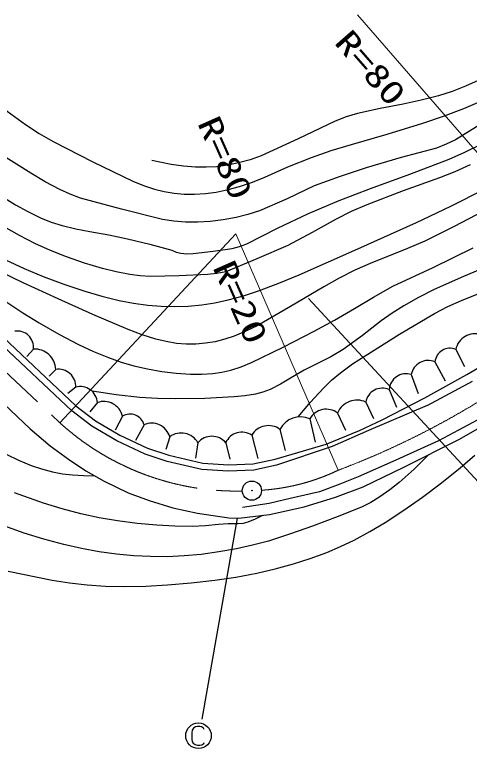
# Model space of a CAD drawing. Units: millimetres, scale not verified. Extents: x 40000 to 680000, y 20000 to 380000.
# Drawn here: x 209058 to 244390, y 253176 to 310387 of the extents above; entities that cross this region are included whole.
import ezdxf
from ezdxf.enums import TextEntityAlignment as Align

# ---------------------------------------------------------------- set-up
doc = ezdxf.new("R2010")
doc.units = ezdxf.units.MM
doc.header["$LTSCALE"] = 1000
doc.linetypes.add('CHAIN', pattern=[18.5, 12, -1.5, 3.5, -1.5])
for name, color, linetype, lineweight in [('M-BGD', 7, 'Continuous', 25), ('M-BGD-HTXT', 7, 'Continuous', 13), ('M-BMK', 2, 'CHAIN', 13), ('M-BMK-SRVR', 3, 'Continuous', 25), ('M-STR-STRC', 7, 'Continuous', 25)]:
    doc.layers.add(name, color=color, linetype=linetype, lineweight=lineweight)
doc.styles.add('ＭＳ ゴシック', font='')
doc.styles.get('ＭＳ ゴシック').set_extended_font_data('MS Gothic')

# ---------------------------------------------------------------- blocks, each defined once
blk = doc.blocks.new('BUHIN88')
at = {"color": 7, "linetype": 'Continuous', "lineweight": 25}
blk.add_lwpolyline([(-361, 537), (-463, 520), (-547, 468), (-623, 388), (-678, 283), (-723, 93), (-729, -65), (-659, -245), (-544, -370), (-359, -455), (118, -567), (332, -576), (471, -532), (606, -415), (686, -249), (730, -64), (748, 81), (722, 164), (675, 247), (613, 292)], dxfattribs=at)
blk.add_circle((0, 0), 995, dxfattribs=at)

msp = doc.modelspace()

# ---------------------------------------------------------------- linework, layer by layer
at = {"layer": 'M-BGD'}
for p, q in [((213494, 279625), (198705, 293514)), ((199048, 293878), (213818, 280007)), ((247219, 271775), (231899, 288337)), ((203325, 284810), (210263, 278209)), ((210518, 284413), (209991, 283852)), ((243342, 284395), (244015, 283058)), ((244212, 282453), (247236, 284203)), ((241718, 283424), (242505, 281943)), ((212242, 282832), (211732, 282312)), ((239881, 282441), (240406, 280976)), ((240934, 280631), (244212, 282453)), ((241107, 280025), (244637, 281931)), ((213799, 281445), (213197, 280962)), ((238161, 281272), (238744, 279898)), ((237612, 278915), (240934, 280631)), ((213818, 280007), (215338, 278842)), ((215485, 280256), (214898, 279538)), ((236340, 280298), (236957, 279013)), ((241107, 280025), (236561, 278093)), ((215058, 278427), (213494, 279625)), ((217431, 279201), (216873, 278118)), ((234158, 279450), (234779, 278124)), ((215338, 278842), (217233, 277721)), ((232003, 278996), (232406, 277192)), ((235856, 278084), (237612, 278915)), ((245396, 279101), (243563, 278109)), ((243630, 277420), (246316, 278958)), ((210263, 278209), (211802, 276897)), ((217001, 277278), (215058, 278427)), ((219110, 278536), (218448, 277318)), ((229675, 278179), (230068, 276535)), ((233255, 277032), (235856, 278084)), ((236561, 278093), (233737, 276854)), ((243563, 278109), (241997, 277299)), ((217233, 277721), (219380, 276731)), ((221104, 277605), (220804, 276606)), ((227487, 277723), (227965, 275920)), ((219196, 276265), (217001, 277278)), ((223304, 277143), (223120, 275934)), ((225465, 277140), (225781, 275852)), ((229294, 275871), (233255, 277032)), ((241997, 277299), (238694, 275799)), ((239312, 275233), (243630, 277420)), ((211802, 276897), (213226, 275853)), ((219380, 276731), (221050, 276176)), ((233737, 276854), (229417, 275386)), ((213226, 275853), (214581, 274970)), ((220914, 275694), (219196, 276265)), ((221050, 276176), (223681, 275564)), ((227590, 275501), (229294, 275871)), ((238694, 275799), (235754, 274505)), ((223607, 275068), (220914, 275694)), ((223681, 275564), (225669, 275429)), ((225669, 275429), (227590, 275501)), ((229417, 275386), (227652, 275003)), ((236141, 273712), (239312, 275233)), ((214581, 274970), (216001, 274158)), ((225661, 274929), (223607, 275068)), ((227652, 275003), (225661, 274929)), ((216001, 274158), (217885, 273259)), ((235754, 274505), (234329, 273913)), ((234329, 273913), (232741, 273336)), ((233980, 272920), (236141, 273712)), ((217885, 273259), (219503, 272657)), ((232741, 273336), (230475, 272814)), ((231564, 272172), (233980, 272920)), ((219503, 272657), (221360, 272081)), ((228832, 272434), (226774, 272101)), ((230475, 272814), (228832, 272434)), ((221360, 272081), (223260, 271667)), ((228863, 271558), (231564, 272172)), ((223260, 271667), (225700, 271307)), ((225700, 271307), (226486, 271272)), ((226486, 271272), (228863, 271558))]:
    msp.add_line(p, q, dxfattribs=at)
for points in [[(245090, 305266), (244101, 304828), (243061, 304435), (242002, 304099), (240638, 303743), (239251, 303445), (237470, 303116), (235698, 302726), (234824, 302453), (233959, 302119), (231098, 300745), (228221, 299431), (227350, 299126), (226451, 298875), (225606, 298699), (224753, 298584), (223934, 298534), (223116, 298545), (222170, 298625), (221223, 298765), (220469, 298909), (219718, 299067)], [(208174, 303095), (209894, 301860), (210953, 301169), (212045, 300528), (215118, 298970), (218228, 297460), (219060, 297119), (219914, 296835), (220671, 296651), (221452, 296523), (222241, 296455), (223042, 296447), (223883, 296499), (224728, 296613), (225642, 296801), (226542, 297048), (227530, 297387), (228495, 297780), (230292, 298573), (232114, 299310), (233657, 299833), (235230, 300302), (238007, 301103), (240771, 301964), (242380, 302510), (243978, 303116), (245227, 303650)], [(246789, 302815), (243317, 300665), (242587, 300320), (241835, 300031), (239096, 299289), (236372, 298489), (234353, 297817), (232345, 297086), (230230, 296090), (228081, 295144), (227184, 294863), (226269, 294639), (225261, 294458), (224243, 294337), (223290, 294282), (222337, 294287), (221437, 294351), (220536, 294475), (217350, 295273), (214175, 296129), (213358, 296438), (212553, 296808), (211416, 297415), (210303, 298078), (207855, 299596)], [(207363, 296706), (209120, 295620), (210082, 295093), (211065, 294622), (211897, 294286), (212746, 294008), (213819, 293745), (214909, 293540), (216372, 293292), (217827, 292984), (219553, 292567), (221262, 292092), (221609, 291945), (221969, 291856), (222442, 291822), (222938, 291848), (224474, 292009), (225968, 292225), (226537, 292377), (227094, 292588), (229480, 293797), (231898, 294956), (234284, 295945), (236704, 296883), (239770, 297991), (242822, 299159), (244055, 299703), (245273, 300307)], [(244451, 298733), (243273, 298196), (242069, 297712), (239239, 296698), (236423, 295625), (235217, 295090), (234038, 294502), (232174, 293460), (230276, 292467), (227890, 291418), (225477, 290423), (224778, 290289), (224053, 290213), (221829, 290103), (219624, 290054), (218811, 290100), (218002, 290206), (216944, 290410), (215885, 290675), (214483, 291098), (213090, 291581), (211852, 292068), (210631, 292614), (209422, 293231), (208231, 293907)], [(208348, 291344), (209797, 290674), (211272, 290058), (212866, 289459), (214495, 288912), (215823, 288524), (217174, 288193), (218284, 287978), (219413, 287821), (220441, 287741), (221483, 287720), (222535, 287759), (223592, 287859), (224622, 288015), (225649, 288233), (226836, 288553), (228005, 288932), (229596, 289530), (231172, 290187), (235728, 292205), (240281, 294259), (242946, 295517), (245586, 296830)], [(245449, 295094), (243206, 293926), (240926, 292806), (239601, 292220), (238253, 291689), (236857, 291145), (235486, 290545), (234272, 289934), (233075, 289264), (230507, 287721), (227902, 286227), (227029, 285798), (226123, 285422), (225384, 285175), (224626, 284986), (223884, 284864), (223134, 284803), (222392, 284802), (221644, 284862), (220835, 284996), (220038, 285189), (218957, 285530), (217883, 285932), (215141, 287096), (212442, 288307), (209718, 289558), (207022, 290863)], [(208450, 288061), (209685, 287233), (210953, 286456), (212474, 285586), (214022, 284771), (215173, 284234), (216348, 283751), (217322, 283408), (218310, 283124), (219391, 282874), (220497, 282681), (221606, 282547), (222725, 282472), (223592, 282466), (224461, 282521), (225161, 282620), (225848, 282779), (226652, 283042), (227450, 283366), (229914, 284560), (232343, 285804), (233917, 286660), (235466, 287570), (236940, 288457), (238449, 289295), (241585, 290753), (244700, 292268)], [(245917, 290884), (243755, 289973), (241616, 289006), (240442, 288420), (239298, 287782), (238403, 287215), (237543, 286599), (236081, 285465), (234580, 284377), (233627, 283823), (232642, 283319), (231562, 282771), (230505, 282168), (229721, 281697), (228905, 281279), (228356, 281072), (227776, 280919), (226957, 280779), (226121, 280697), (223831, 280589), (221530, 280542), (220162, 280567), (218788, 280654), (216932, 280866), (215079, 281136)], [(231093, 279151), (232044, 280280), (233035, 281364), (233685, 281991), (234383, 282579), (235314, 283260), (236293, 283901), (238978, 285571), (241680, 287181), (242715, 287712), (243788, 288194), (245267, 288778), (246766, 289322)], [(241211, 276195), (240096, 275101), (238948, 274060), (238218, 273472), (237447, 272931), (236741, 272509), (236005, 272141), (234125, 271373), (232210, 270657), (230506, 270056), (228774, 269508), (227549, 269176), (226307, 268902), (224935, 268656), (223555, 268470), (222227, 268350), (220897, 268290), (219606, 268292), (218314, 268354), (216967, 268479), (215618, 268665), (214239, 268917), (212864, 269229), (211328, 269649), (209801, 270129), (207934, 270787)], [(208401, 276264), (209353, 275798), (210332, 275385), (211147, 275102), (211987, 274874), (212761, 274728), (213552, 274640), (214408, 274593), (215278, 274571)], [(208544, 267158), (211962, 266456), (213322, 266247), (214689, 266097), (216122, 266007), (217571, 265975), (219254, 266005), (220938, 266095), (222781, 266250), (224612, 266463), (226244, 266711), (227875, 267020), (229298, 267345), (230719, 267731), (232026, 268148), (233312, 268621), (234381, 269071), (235433, 269578), (236654, 270239), (237846, 270953), (239313, 271913), (240747, 272924), (242226, 274027), (243674, 275183), (244833, 276180)], [(228306, 271491), (227757, 271196), (227186, 270959), (226815, 270870), (226431, 270842), (225657, 270848), (224891, 270794), (223890, 270684), (222883, 270634), (221503, 270655), (220113, 270737), (218576, 270874), (217036, 271073), (215615, 271315), (214207, 271616), (212749, 272005), (211298, 272454), (209051, 273240)]]:
    msp.add_lwpolyline(points, dxfattribs=at)
for centre, radius, start, end in [((209261, 284553), 1264, 353.6218, 99.2347), ((244834, 284081), 1524, 72.5311, 168.0859), ((210624, 282798), 1618, 1.1781, 93.764), ((242895, 283301), 1183, 67.7533, 174.0136), ((241194, 282196), 1336, 66.874, 169.4058), ((212463, 281513), 1337, 357.0807, 99.5485), ((239488, 281169), 1331, 72.8431, 175.5761), ((214173, 280185), 1314, 3.084, 106.5345), ((237635, 280066), 1316, 66.4618, 169.8331), ((215994, 278872), 1475, 12.9211, 110.1799), ((235655, 278830), 1620, 64.9755, 157.4885), ((218021, 278239), 1129, 15.2595, 121.5198), ((233279, 278281), 1463, 53.0702, 150.7551), ((219700, 277200), 1461, 16.1027, 113.8312), ((231260, 277387), 1772, 65.2153, 153.4623), ((228784, 276974), 1498, 53.5298, 149.9711), ((221996, 276383), 1513, 30.1846, 126.1163), ((224383, 276224), 1418, 40.238, 139.5653), ((226714, 276608), 1358, 55.2771, 156.929)]:
    msp.add_arc(centre, radius, start, end, dxfattribs=at)
at = {"layer": 'M-BGD-HTXT'}
for p, q in [((255199, 287956), (235691, 310387)), ((212559, 278696), (226257, 293373)), ((226257, 293373), (234194, 275003))]:
    msp.add_line(p, q, dxfattribs=at)
at = {"layer": 'M-BMK'}
msp.add_line((198451, 291989), (212559, 278696), dxfattribs=at)
for centre, radius, start, end in [((211493, 335324), 64451, 290.62268, 312.69714), ((226293, 293802), 20416, 227.7246, 271.2703), ((227216, 289584), 16165, 273.6479, 295.5734)]:
    msp.add_arc(centre, radius, start, end, dxfattribs=at)
at = {"layer": 'M-BMK-SRVR'}
for radius in [746, 22.5]:
    msp.add_circle((227495, 273422), radius, dxfattribs=at)
at = {"layer": 'M-STR-STRC'}
msp.add_line((226350, 271273), (223609, 255669), dxfattribs=at)

# ---------------------------------------------------------------- block references
at = {"layer": 'M-STR-STRC', "rotation": 284.02626}
msp.add_blockref('BUHIN88', (223342, 254382), dxfattribs=at)

# ---------------------------------------------------------------- texts
at = {"layer": 'M-BGD-HTXT', "style": 'ＭＳ ゴシック', "width": 1.35}
for s, rotation, p in [('R=80', 311.1, (233400, 307844)), ('R=80', 293.9, (222721, 301764)), ('R=20', 293.9, (223905, 290557))]:
    msp.add_text(s, height=1833, rotation=rotation, dxfattribs=at).set_placement(p, align=Align.BOTTOM_LEFT)

doc.saveas('drawing.dxf')
